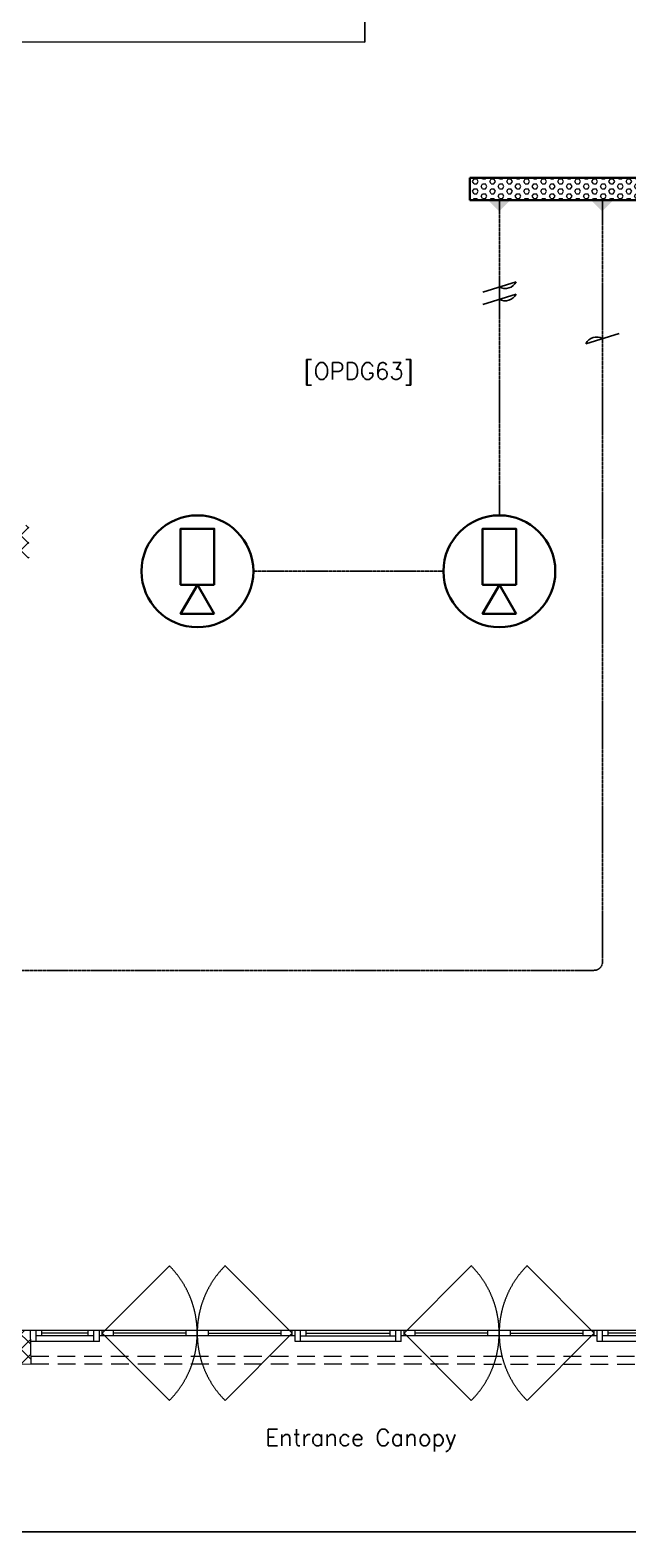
# Model space of a CAD drawing. Header units: inches. Extents: x -12418 to 57169, y -29325 to 19878.
# Drawn here: x -1359 to 3988, y -14597 to -1177 of the extents above; entities that cross this region are included whole.
import ezdxf

# ---------------------------------------------------------------- set-up
doc = ezdxf.new("R2010")
doc.units = ezdxf.units.IN
doc.header["$LTSCALE"] = 25
doc.header["$MEASUREMENT"] = 0
for name, pattern in [('00-Ground Floor$0$DASHED', [0.75, 0.5, -0.25]), ('00-Ground Floor$0$HIDDEN', [9.525, 6.35, -3.175]), ('DASHDOT', [25.4, 12.7, -6.35, 0, -6.35])]:
    doc.linetypes.add(name, pattern=pattern)
doc.layers.get('0').update_dxf_attribs({"color": 8})
for name, color, linetype in [('0 @ 50', 8, 'Continuous'), ('00-Ground Floor$0$X-WHITE glass', 255, 'Continuous'), ('T-WIRE', 140, 'Continuous')]:
    doc.layers.add(name, color=color, linetype=linetype)
for name, color, linetype, lineweight in [('00-Ground Floor$0$72_EGR_BASE_TEXT', 252, 'Continuous', 5), ('00-Ground Floor$0$Aluminum', 251, 'Continuous', 5), ('00-Ground Floor$0$C-HYDR-CTCH', 251, 'Continuous', 5), ('00-Ground Floor$0$Hatch', 254, 'Continuous', 5), ('00-Ground Floor$0$Proj', 251, 'Continuous', 5), ('00-Ground Floor$0$Structure', 251, 'Continuous', 5), ('E-LITE-CLNG-CNDT', 6, 'DASHDOT', 35), ('T-CABL-TRAY', 60, 'Continuous', 35), ('T-DATA-CLNG-COND', 51, 'DASHDOT', 25), ('T-DATA-CLNG-COND @ 100', 51, 'DASHDOT', 25), ('T-SERT-CLNG @ 100', 60, 'Continuous', 35)]:
    doc.layers.add(name, color=color, linetype=linetype, lineweight=lineweight)
doc.styles.add('00-Ground Floor$0$SIMPLEX', font='SIMPLEX.shx', dxfattribs={"height": 150})

# ---------------------------------------------------------------- blocks, each defined once
blk = doc.blocks.new('00-Ground Floor')
at = {"layer": '00-Ground Floor$0$Hatch'}
h = blk.add_hatch(dxfattribs=at)
h.set_pattern_fill('ANSI37', color=256, scale=30)
h.set_pattern_definition([(45, (-1981.42, -13099.68), (-67.35192, 67.35192), []), (135, (-1981.42, -13099.68), (-67.35192, -67.35192), [])])
h.paths.add_polyline_path([(48971, 8818), (48367, 8810), (48371, 8522), (48975, 8530)])
h.paths.add_polyline_path([(41810, 8810), (41227, 8805), (41207, 8514), (41791, 8519)])
h.paths.add_polyline_path([(27434, 8803), (26834, 8799), (26829, 8506), (27428, 8510)])
h.paths.add_polyline_path([(34619, 8805), (34018, 8798), (34009, 8512), (34611, 8520)])
h.paths.add_polyline_path([(20214, 8812), (19608, 8790), (19622, 8498), (20229, 8520)])
h.paths.add_polyline_path([(13478, 8802), (12256, 8826), (12249, 8530), (13471, 8506)])
h.paths.add_polyline_path([(13492, 1602), (12277, 1586), (12263, 1294), (13478, 1309)])
h.paths.add_polyline_path([(13466, -5591), (12263, -5607), (12257, -5900), (13460, -5884)])
h.paths.add_polyline_path([(13484, -12790), (12288, -12801), (12290, -13096), (13487, -13084)])
h.paths.add_polyline_path([(5849, -12788), (5246, -12792), (5256, -13077), (5860, -13073)])
h.paths.add_polyline_path([(5834, -5590), (5237, -5588), (5237, -5889), (5834, -5891)])
h.paths.add_polyline_path([(5844, 1600), (5224, 1601), (5214, 1298), (5833, 1297)])
h.paths.add_polyline_path([(5820, 8779), (5220, 8794), (5216, 8504), (5817, 8489)])
h.paths.add_polyline_path([(-1379, 8777), (-1981, 8800), (-1980, 8512), (-1377, 8489)])
h.paths.add_polyline_path([(-1371, -5601), (-1973, -5608), (-1970, -5900), (-1368, -5893)])
h.paths.add_polyline_path([(-1354, -12796), (-1952, -12797), (-1947, -13097), (-1349, -13096)])
h.paths.add_polyline_path([(20233, -12782), (19627, -12795), (19633, -13097), (20239, -13084)])
h.paths.add_polyline_path([(20227, -5590), (19632, -5608), (19634, -5904), (20229, -5887)])
h.paths.add_polyline_path([(20218, 1618), (19619, 1610), (19623, 1310), (20222, 1318)])
h.paths.add_polyline_path([(27418, 1603), (26816, 1607), (26821, 1315), (27422, 1311)])
h.paths.add_polyline_path([(27422, -5580), (26818, -5597), (26832, -5898), (27432, -5876)])
h.paths.add_polyline_path([(27438, -12796), (26834, -12789), (26832, -13075), (27436, -13082)])
h.paths.add_polyline_path([(34637, -12785), (34039, -12800), (34048, -13100), (34646, -13085)])
h.paths.add_polyline_path([(34629, -5597), (34028, -5595), (34029, -5892), (34630, -5894)])
h.paths.add_polyline_path([(34593, 1607), (34012, 1611), (34032, 1322), (34613, 1317)])
h.paths.add_polyline_path([(41796, 1606), (41199, 1620), (41201, 1328), (41798, 1314)])
h.paths.add_polyline_path([(41797, -5593), (41229, -5600), (41231, -5894), (41799, -5887)])
h.paths.add_polyline_path([(41834, -12790), (41229, -12792), (41230, -13097), (41836, -13094)])
h.paths.add_polyline_path([(49008, -12790), (48421, -12774), (48407, -13081), (48995, -13097)])
h.paths.add_polyline_path([(48993, -5591), (48389, -5590), (48388, -5886), (48991, -5887)])
at = {"layer": '00-Ground Floor$0$Aluminum', "linetype": '00-Ground Floor$0$DASHED', "ltscale": 300}
for p, q in [((-714, -12821), (-113, -12220)), ((986, -12821), (385, -12220)), ((1986, -12821), (2587, -12220)), ((3686, -12821), (3085, -12220)), ((-714, -12821), (-113, -13422)), ((986, -12821), (385, -13422)), ((1986, -12821), (2587, -13422)), ((3686, -12821), (3085, -13422))]:
    blk.add_line(p, q, dxfattribs=at)
at = {"layer": '00-Ground Floor$0$Aluminum'}
for p, q in [((5226, -12796), (-1351, -12796)), ((-1304, -12896), (-1304, -12796)), ((-789, -12846), (-1304, -12846)), ((-1254, -12846), (-1254, -12796)), ((-839, -12821), (-1254, -12821)), ((-839, -12846), (-839, -12796)), ((-789, -12896), (-789, -12796)), ((-739, -12896), (-739, -12796)), ((1011, -12846), (-739, -12846)), ((-714, -12846), (-714, -12796)), ((-614, -12846), (-614, -12796)), ((36, -12821), (-614, -12821)), ((36, -12846), (36, -12796)), ((136, -12846), (136, -12796)), ((236, -12846), (236, -12796)), ((236, -12821), (886, -12821)), ((886, -12846), (886, -12796)), ((986, -12846), (986, -12796)), ((1011, -12896), (1011, -12796)), ((1061, -12896), (1061, -12796)), ((1061, -12846), (1911, -12846)), ((1111, -12846), (1111, -12796)), ((1111, -12821), (1861, -12821)), ((1861, -12846), (1861, -12796)), ((1911, -12896), (1911, -12796)), ((1961, -12896), (1961, -12796)), ((3711, -12846), (1961, -12846)), ((1986, -12846), (1986, -12796)), ((2086, -12846), (2086, -12796)), ((2736, -12821), (2086, -12821)), ((2736, -12846), (2736, -12796)), ((2836, -12846), (2836, -12796)), ((2936, -12846), (2936, -12796)), ((2936, -12821), (3586, -12821)), ((3586, -12846), (3586, -12796)), ((3686, -12846), (3686, -12796)), ((3711, -12896), (3711, -12796)), ((3761, -12896), (3761, -12796)), ((4611, -12846), (3761, -12846)), ((3811, -12846), (3811, -12796)), ((4561, -12821), (3811, -12821)), ((-739, -12896), (-1351, -12896)), ((1961, -12896), (1011, -12896)), ((5226, -12896), (3711, -12896))]:
    blk.add_line(p, q, dxfattribs=at)
at = {"layer": '00-Ground Floor$0$Aluminum', "linetype": '00-Ground Floor$0$DASHED', "ltscale": 300}
for centre, start, end in [((-714, -12821), 315, 45), ((986, -12821), 135, 225), ((1986, -12821), 315, 45), ((3686, -12821), 135, 225)]:
    blk.add_arc(centre, 850, start, end, dxfattribs=at)
at = {"layer": '00-Ground Floor$0$C-HYDR-CTCH', "flags": 128}
for points in [[(-1853, 1610), (-1842, -1281), (1636, -1285), (1625, 1606), (-1853, 1610)], [(-1952, -12797), (-1947, -13097), (-1349, -13096), (-1354, -12796), (-1952, -12797)]]:
    blk.add_lwpolyline(points, dxfattribs=at)
at = {"layer": '00-Ground Floor$0$Proj', "linetype": '00-Ground Floor$0$HIDDEN'}
for p, q in [((-1351, -13026), (5226, -13026)), ((-1349, -13096), (5228, -13097, 0))]:
    blk.add_line(p, q, dxfattribs=at)
at = {"layer": '00-Ground Floor$0$Structure'}
blk.add_lwpolyline([(1636, 535), (1411, 535), (1411, 1340), (-1589, 1340), (-1589, -1060), (1411, -1060), (1411, -815), (1636, -815), (1636, -1285), (-1814, -1285), (-1814, 1565)], dxfattribs=at)
at = {"layer": '00-Ground Floor$0$X-WHITE glass', "ltscale": 6}
blk.add_line((-1947, -14597, 0), (5228, -14597), dxfattribs=at)
at = {"layer": '00-Ground Floor$0$72_EGR_BASE_TEXT', "char_height": 150, "attachment_point": 2, "style": '00-Ground Floor$0$SIMPLEX'}
for s, insert in [('[OPDG63]', (1580, -4149, 0)), ('Entrance Canopy', (1601, -13678, 0))]:
    blk.add_mtext(s, dxfattribs=dict(at, insert=insert))
blk = doc.blocks.new('*U48')
for points in [[(1.5, -1.2), (-1.5, -1.2), (-1.5, 3.8), (1.5, 3.8)], [(1.5, -3.8), (-1.5, -3.8), (0, -1.2)]]:
    blk.add_lwpolyline(points, close=True)
blk.add_circle((0, 0), 5)
blk = doc.blocks.new('*U73')
blk.add_hatch(color=256).paths.add_polyline_path([(0, -1), (1, 0), (0, 1)])
blk = doc.blocks.new('W-TEL')
blk.add_line((-66, -213), (66, 213))
blk.add_arc((131, 76), 151, 115.3301, 210.179)
blk = doc.blocks.new('*U119')
at = {"layer": 'T-WIRE', "xscale": -0.006999999999825377, "yscale": 0.006999999999970897, "zscale": 0.006999999999999999}
for p in [(0, 0), (1.1, 0)]:
    blk.add_blockref('W-TEL', p, dxfattribs=at)
blk = doc.blocks.new('*U118')
at = {"layer": 'T-WIRE', "xscale": -0.006999999999825377, "yscale": 0.006999999999970897, "zscale": 0.006999999999999999}
blk.add_blockref('W-TEL', (0, 0), dxfattribs=at)
blk = doc.blocks.new('*U206')
at = {"lineweight": 0}
h = blk.add_hatch(dxfattribs=at)
h.set_pattern_fill('HEX', color=253, scale=8, angle=180, style=0)
h.set_pattern_definition([(180, (-9012.344, -1e-10), (6e-13, -43.9941), [25.4, -50.8]), (300, (-9012.344, -1e-10), (38.1, 21.99705), [25.4, -50.8]), (240, (-9037.744, -1e-10), (38.1, -21.99705), [25.4, -50.8])])
h.paths.add_polyline_path([(-1544, 200), (-1544, 0), (0, 0), (0, 200)])
at = {"color": 0}
for p, q in [((0, 200), (-1544, 200)), ((-1544, 0), (-1544, 200)), ((0, 0), (0, 200)), ((0, 0), (-1544, 0))]:
    blk.add_line(p, q, dxfattribs=at)

msp = doc.modelspace()

# ---------------------------------------------------------------- linework, layer by layer
at = {"layer": 'T-DATA-CLNG-COND', "ltscale": 0.01, "elevation": 0}
msp.add_lwpolyline([(-3925.7, -9579), (3684.9, -9579, 0.4142136), (3759.9, -9504), (3759.9, -2697.4)], format="xyb", dxfattribs=at)
for points in [[(2837.9, -5513.4), (2837.9, -2697.4)], [(637.9, -6013.4), (2337.9, -6013.4)]]:
    msp.add_lwpolyline(points, dxfattribs=at)

# ---------------------------------------------------------------- block references
at = {"layer": '0 @ 50', "xscale": 100, "yscale": 100, "zscale": 100}
for name, p, rotation in [('*U119', (2837.9, -3472.6, 0), 270), ('*U118', (3759.9, -3933.6, 0), 90.00000000000001)]:
    msp.add_blockref(name, p, dxfattribs=dict(at, rotation=rotation))
at = {"layer": 'E-LITE-CLNG-CNDT'}
msp.add_blockref('00-Ground Floor', (0, 0), dxfattribs=at)
at = {"layer": 'T-CABL-TRAY', "linetype": 'Continuous', "rotation": 180}
msp.add_blockref('*U206', (2573.5, -2497.4, 0), dxfattribs=at)
at = {"layer": 'T-DATA-CLNG-COND @ 100', "xscale": -100, "yscale": 100, "zscale": 100, "rotation": 90.00000000001782}
for p in [(2836, -2697.4, 0), (3757.9, -2697.4, 0)]:
    msp.add_blockref('*U73', p, dxfattribs=at)
at = {"layer": 'T-SERT-CLNG @ 100', "xscale": 100, "yscale": 100, "zscale": 100}
for p in [(137.9, -6013.4, 0), (2837.9, -6013.4, 0)]:
    msp.add_blockref('*U48', p, dxfattribs=at)

doc.saveas('drawing.dxf')
